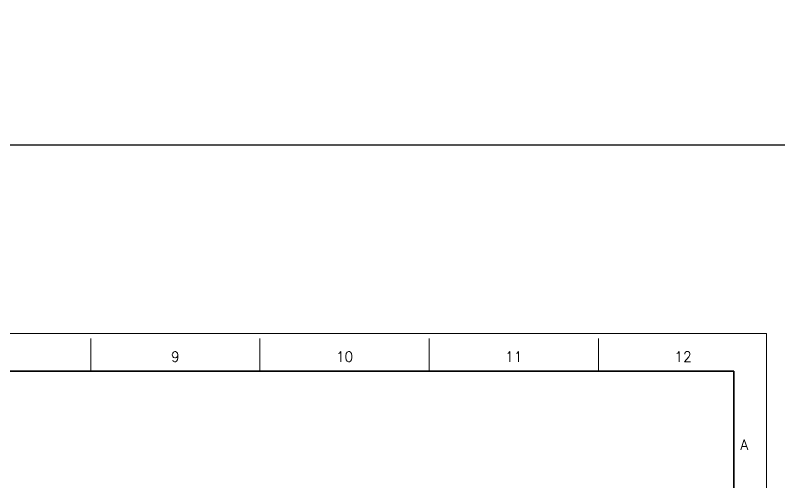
# Model space of a CAD drawing. Header units: millimetres. Extents: x -16130 to 36813, y -8099 to 27484.
# Drawn here: x 20793 to 22002, y 14355 to 15095 of the extents above; entities that cross this region are included whole.
import ezdxf
from ezdxf.enums import TextEntityAlignment as Align

# ---------------------------------------------------------------- set-up
doc = ezdxf.new("R2010")
doc.units = ezdxf.units.MM
doc.header["$LTSCALE"] = 6
doc.layers.add('90_FRAME', color=5, linetype='Continuous', lineweight=35)
doc.layers.add('91_BLANK', color=5, linetype='Continuous', lineweight=0, plot=False)
doc.styles.add('KSS_TXT', font='txt.shx', dxfattribs={"bigfont": 'extfont2.shx'})

msp = doc.modelspace()

# ---------------------------------------------------------------- linework, layer by layer
at = {"color": 2}
msp.add_lwpolyline([(18683.12586, 14889.96864), (25475.55625, 14889.96864), (25475.55625, 19696.07681), (18683.12586, 19696.07681)], close=True, dxfattribs=at)
at = {"layer": '90_FRAME', "color": 4, "lineweight": 13}
for p, q in [((20912.06588, 14531.26518), (20912.06588, 14583.11289)), ((21179.7995, 14531.26518), (21179.7995, 14583.11289)), ((21447.53312, 14531.26518), (21447.53312, 14583.11289)), ((21715.26674, 14531.26518), (21715.26674, 14583.11289))]:
    msp.add_line(p, q, dxfattribs=at)
at = {"layer": '90_FRAME'}
msp.add_lwpolyline([(18823.81258, 12311.0496), (21929.38469, 12311.0496), (21929.38469, 14531.26518), (18823.81258, 14531.26518)], close=True, dxfattribs=at)
at = {"layer": '91_BLANK'}
msp.add_lwpolyline([(18668.42897, 12259.43369), (21981.23241, 12259.43369), (21981.23241, 14591.11289), (18668.42897, 14591.11289)], close=True, dxfattribs=at)

# ---------------------------------------------------------------- texts
at = {"layer": '90_FRAME', "color": 0, "lineweight": 13, "style": 'KSS_TXT'}
for s, p in [('9', (21045.93269, 14541.59196)), ('10', (21313.66631, 14541.59196)), ('11', (21581.39993, 14541.59196)), ('12', (21849.13355, 14541.59196))]:
    msp.add_text(s, height=16, dxfattribs=at).set_placement(p, align=Align.BOTTOM_CENTER)
msp.add_text('A', height=16, dxfattribs=at).set_placement((21939.69175, 14415.11845), align=Align.MIDDLE_LEFT)

doc.saveas('drawing.dxf')
